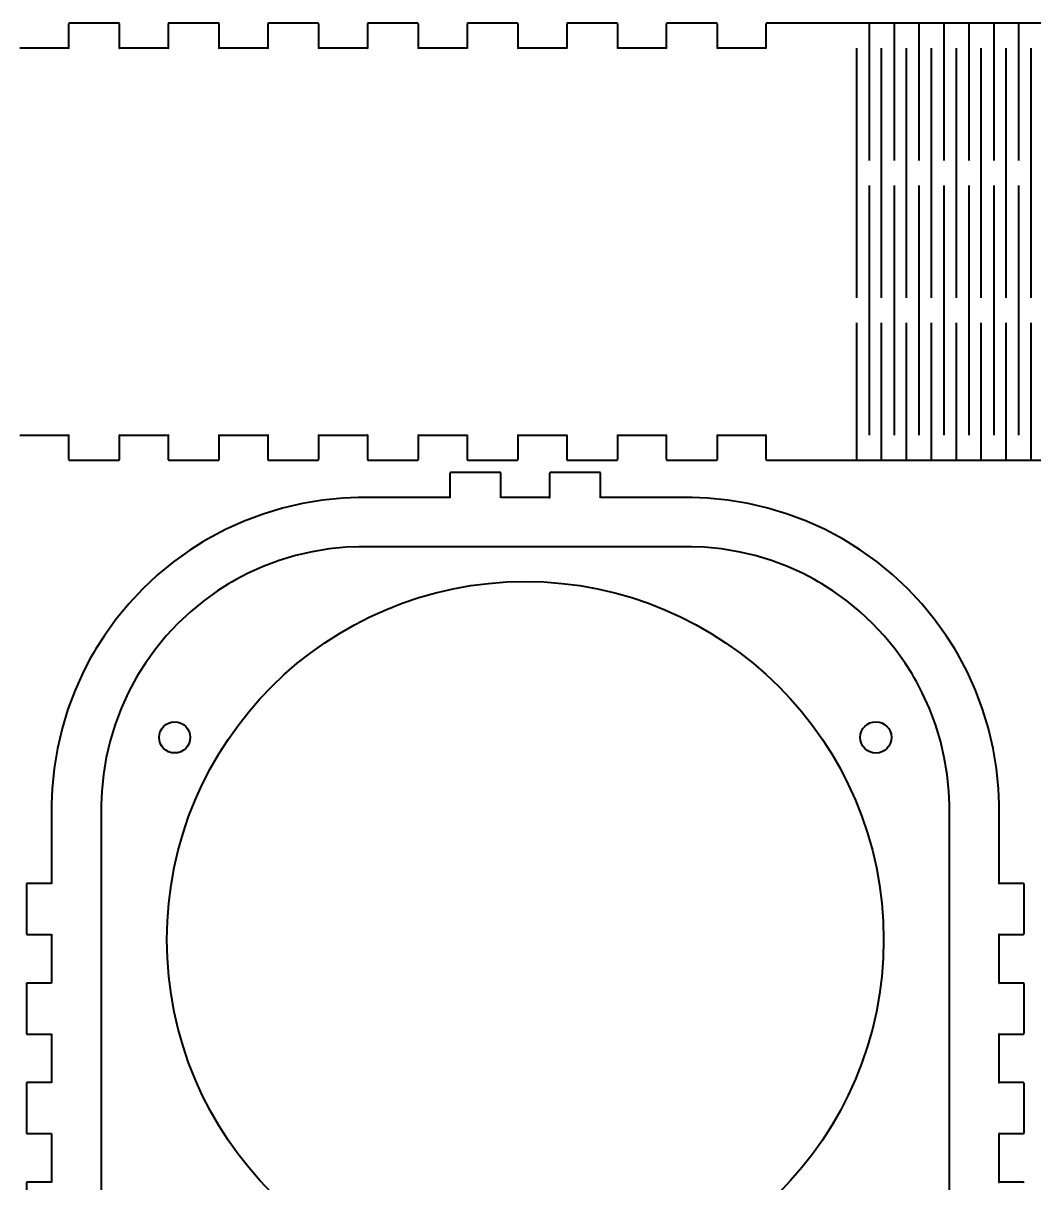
# Model space of a CAD drawing. Header units: millimetres. Extents: x -397 to 397, y -180 to 192.
# Drawn here: x -235.3 to -73, y 6 to 192.3 of the extents above; entities that cross this region are included whole.
import ezdxf

# ---------------------------------------------------------------- set-up
doc = ezdxf.new("R2010")
doc.units = ezdxf.units.MM
doc.layers.add('ModelSketch_Visible', color=7, linetype='Continuous', lineweight=40)

msp = doc.modelspace()

# ---------------------------------------------------------------- linework, layer by layer
at = {"layer": 'ModelSketch_Visible'}
for p, q in [((-228.0212, 192.2708), (-228.0502, 192.2178)), ((-228.0502, 192.2178), (-228.0502, 192.2008)), ((-228.0502, 192.2008), (-228.0502, 188.2988)), ((-227.9672, 192.2998), (-228.0212, 192.2708)), ((-227.9492, 192.2998), (-227.9672, 192.2998)), ((-219.9502, 192.2998), (-227.9492, 192.2998)), ((-219.9332, 192.2998), (-219.9502, 192.2998)), ((-219.8792, 192.2708), (-219.9332, 192.2998)), ((-219.8492, 192.2178), (-219.8792, 192.2708)), ((-219.8492, 192.2008), (-219.8492, 192.2178)), ((-219.8492, 188.2988), (-219.8492, 192.2008)), ((-212.0202, 192.2708), (-212.0492, 192.2178)), ((-212.0492, 192.2178), (-212.0492, 192.2008)), ((-212.0492, 192.2008), (-212.0492, 188.2988)), ((-211.9682, 192.2998), (-212.0202, 192.2708)), ((-211.9502, 192.2998), (-211.9682, 192.2998)), ((-203.9492, 192.2998), (-211.9502, 192.2998)), ((-203.9332, 192.2998), (-203.9492, 192.2998)), ((-203.8792, 192.2708), (-203.9332, 192.2998)), ((-203.8502, 192.2178), (-203.8792, 192.2708)), ((-203.8502, 192.2008), (-203.8502, 192.2178)), ((-203.8502, 188.2988), (-203.8502, 192.2008)), ((-196.0202, 192.2708), (-196.0492, 192.2178)), ((-196.0492, 192.2178), (-196.0492, 192.2008)), ((-196.0492, 192.2008), (-196.0492, 188.2988)), ((-195.9682, 192.2998), (-196.0202, 192.2708)), ((-195.9502, 192.2998), (-195.9682, 192.2998)), ((-187.9492, 192.2998), (-195.9502, 192.2998)), ((-187.9322, 192.2998), (-187.9492, 192.2998)), ((-187.8782, 192.2708), (-187.9322, 192.2998)), ((-187.8502, 192.2178), (-187.8782, 192.2708)), ((-187.8502, 192.2008), (-187.8502, 192.2178)), ((-187.8502, 188.2988), (-187.8502, 192.2008)), ((-180.0212, 192.2708), (-180.0502, 192.2178)), ((-180.0502, 192.2178), (-180.0502, 192.2008)), ((-180.0502, 192.2008), (-180.0502, 188.2988)), ((-179.9672, 192.2998), (-180.0212, 192.2708)), ((-179.9492, 192.2998), (-179.9672, 192.2998)), ((-171.9502, 192.2998), (-179.9492, 192.2998)), ((-171.9332, 192.2998), (-171.9502, 192.2998)), ((-171.8802, 192.2708), (-171.9332, 192.2998)), ((-171.8492, 192.2178), (-171.8802, 192.2708)), ((-171.8492, 192.2008), (-171.8492, 192.2178)), ((-171.8492, 188.2988), (-171.8492, 192.2008)), ((-164.0202, 192.2708), (-164.0492, 192.2178)), ((-164.0492, 192.2178), (-164.0492, 192.2008)), ((-164.0492, 192.2008), (-164.0492, 188.2988)), ((-163.9672, 192.2998), (-164.0202, 192.2708)), ((-163.9492, 192.2998), (-163.9672, 192.2998)), ((-155.9492, 192.2998), (-163.9492, 192.2998)), ((-155.9332, 192.2998), (-155.9492, 192.2998)), ((-155.8792, 192.2708), (-155.9332, 192.2998)), ((-155.8492, 192.2178), (-155.8792, 192.2708)), ((-155.8492, 192.2008), (-155.8492, 192.2178)), ((-155.8492, 188.2988), (-155.8492, 192.2008)), ((-148.0202, 192.2708), (-148.0492, 192.2178)), ((-148.0492, 192.2178), (-148.0492, 192.2008)), ((-148.0492, 192.2008), (-148.0492, 188.2988)), ((-147.9682, 192.2998), (-148.0202, 192.2708)), ((-147.9502, 192.2998), (-147.9682, 192.2998)), ((-139.9502, 192.2998), (-147.9502, 192.2998)), ((-139.9342, 192.2998), (-139.9502, 192.2998)), ((-139.8802, 192.2708), (-139.9342, 192.2998)), ((-139.8502, 192.2178), (-139.8802, 192.2708)), ((-139.8502, 192.2008), (-139.8502, 192.2178)), ((-139.8502, 188.2988), (-139.8502, 192.2008)), ((-132.0212, 192.2708), (-132.0502, 192.2178)), ((-132.0502, 192.2178), (-132.0502, 192.2008)), ((-132.0502, 192.2008), (-132.0502, 188.2988)), ((-131.9672, 192.2998), (-132.0212, 192.2708)), ((-131.9492, 192.2998), (-131.9672, 192.2998)), ((-123.9502, 192.2998), (-131.9492, 192.2998)), ((-123.9332, 192.2998), (-123.9502, 192.2998)), ((-123.8802, 192.2708), (-123.9332, 192.2998)), ((-123.8492, 192.2178), (-123.8802, 192.2708)), ((-123.8492, 192.2008), (-123.8492, 192.2178)), ((-123.8492, 188.2988), (-123.8492, 192.2008)), ((-116.0212, 192.2708), (-116.0502, 192.2178)), ((-116.0502, 192.2178), (-116.0502, 192.2008)), ((-116.0502, 192.2008), (-116.0502, 188.2988)), ((-115.9672, 192.2998), (-116.0212, 192.2708)), ((-115.9492, 192.2998), (-115.9672, 192.2998)), ((-103.9492, 192.2998), (-115.9492, 192.2998)), ((-29.0012, 192.2998), (-103.9492, 192.2998)), ((-99.4742, 192.2998), (-99.4742, 170.2328)), ((-95.4742, 192.2998), (-95.4742, 170.2328)), ((-91.4752, 192.2998), (-91.4752, 170.2328)), ((-87.4752, 192.2998), (-87.4752, 170.2328)), ((-83.4762, 192.2998), (-83.4762, 170.2328)), ((-79.4752, 192.2998), (-79.4752, 170.2328)), ((-75.4752, 192.2998), (-75.4752, 170.2328)), ((-228.0502, 188.2988), (-235.8502, 188.2988)), ((-228.0502, 188.2988), (-228.0502, 188.2918)), ((-228.0402, 188.2988), (-228.0502, 188.2988)), ((-228.0502, 188.2918), (-228.0362, 188.2598)), ((-228.0082, 188.2888), (-228.0402, 188.2988)), ((-228.0362, 188.2598), (-228.0132, 188.2638)), ((-228.0132, 188.2638), (-228.0082, 188.2888)), ((-219.8602, 188.2988), (-219.8922, 188.2888)), ((-219.8922, 188.2888), (-219.8872, 188.2638)), ((-219.8872, 188.2638), (-219.8642, 188.2598)), ((-219.8642, 188.2598), (-219.8492, 188.2918)), ((-219.8492, 188.2988), (-219.8602, 188.2988)), ((-212.0492, 188.2988), (-219.8492, 188.2988)), ((-219.8492, 188.2918), (-219.8492, 188.2988)), ((-212.0492, 188.2988), (-212.0492, 188.2918)), ((-212.0402, 188.2988), (-212.0492, 188.2988)), ((-212.0492, 188.2918), (-212.0362, 188.2598)), ((-212.0082, 188.2888), (-212.0402, 188.2988)), ((-212.0362, 188.2598), (-212.0122, 188.2638)), ((-212.0122, 188.2638), (-212.0082, 188.2888)), ((-203.8612, 188.2988), (-203.8932, 188.2888)), ((-203.8932, 188.2888), (-203.8872, 188.2638)), ((-203.8872, 188.2638), (-203.8652, 188.2598)), ((-203.8652, 188.2598), (-203.8502, 188.2918)), ((-203.8502, 188.2988), (-203.8612, 188.2988)), ((-196.0492, 188.2988), (-203.8502, 188.2988)), ((-203.8502, 188.2918), (-203.8502, 188.2988)), ((-196.0492, 188.2988), (-196.0492, 188.2918)), ((-196.0392, 188.2988), (-196.0492, 188.2988)), ((-196.0492, 188.2918), (-196.0352, 188.2598)), ((-196.0082, 188.2888), (-196.0392, 188.2988)), ((-196.0352, 188.2598), (-196.0122, 188.2638)), ((-196.0122, 188.2638), (-196.0082, 188.2888)), ((-187.8612, 188.2988), (-187.8922, 188.2888)), ((-187.8922, 188.2888), (-187.8872, 188.2638)), ((-187.8872, 188.2638), (-187.8652, 188.2598)), ((-187.8652, 188.2598), (-187.8502, 188.2918)), ((-187.8502, 188.2988), (-187.8612, 188.2988)), ((-180.0502, 188.2988), (-187.8502, 188.2988)), ((-187.8502, 188.2918), (-187.8502, 188.2988)), ((-180.0502, 188.2988), (-180.0502, 188.2918)), ((-180.0402, 188.2988), (-180.0502, 188.2988)), ((-180.0502, 188.2918), (-180.0362, 188.2598)), ((-180.0082, 188.2888), (-180.0402, 188.2988)), ((-180.0362, 188.2598), (-180.0132, 188.2638)), ((-180.0132, 188.2638), (-180.0082, 188.2888)), ((-171.8602, 188.2988), (-171.8922, 188.2888)), ((-171.8922, 188.2888), (-171.8882, 188.2638)), ((-171.8882, 188.2638), (-171.8642, 188.2598)), ((-171.8642, 188.2598), (-171.8492, 188.2918)), ((-171.8492, 188.2988), (-171.8602, 188.2988)), ((-164.0492, 188.2988), (-171.8492, 188.2988)), ((-171.8492, 188.2918), (-171.8492, 188.2988)), ((-164.0492, 188.2988), (-164.0492, 188.2918)), ((-164.0402, 188.2988), (-164.0492, 188.2988)), ((-164.0492, 188.2918), (-164.0362, 188.2598)), ((-164.0082, 188.2888), (-164.0402, 188.2988)), ((-164.0362, 188.2598), (-164.0122, 188.2638)), ((-164.0122, 188.2638), (-164.0082, 188.2888)), ((-155.8602, 188.2988), (-155.8912, 188.2888)), ((-155.8912, 188.2888), (-155.8872, 188.2638)), ((-155.8872, 188.2638), (-155.8642, 188.2598)), ((-155.8642, 188.2598), (-155.8492, 188.2918)), ((-155.8492, 188.2988), (-155.8602, 188.2988)), ((-148.0492, 188.2988), (-155.8492, 188.2988)), ((-155.8492, 188.2918), (-155.8492, 188.2988)), ((-148.0492, 188.2988), (-148.0492, 188.2918)), ((-148.0392, 188.2988), (-148.0492, 188.2988)), ((-148.0492, 188.2918), (-148.0352, 188.2598)), ((-148.0082, 188.2888), (-148.0392, 188.2988)), ((-148.0352, 188.2598), (-148.0122, 188.2638)), ((-148.0122, 188.2638), (-148.0082, 188.2888)), ((-139.8612, 188.2988), (-139.8932, 188.2888)), ((-139.8932, 188.2888), (-139.8882, 188.2638)), ((-139.8882, 188.2638), (-139.8652, 188.2598)), ((-139.8652, 188.2598), (-139.8502, 188.2918)), ((-139.8502, 188.2988), (-139.8612, 188.2988)), ((-132.0502, 188.2988), (-139.8502, 188.2988)), ((-139.8502, 188.2918), (-139.8502, 188.2988)), ((-132.0502, 188.2988), (-132.0502, 188.2918)), ((-132.0402, 188.2988), (-132.0502, 188.2988)), ((-132.0502, 188.2918), (-132.0362, 188.2598)), ((-132.0092, 188.2888), (-132.0402, 188.2988)), ((-132.0362, 188.2598), (-132.0132, 188.2638)), ((-132.0132, 188.2638), (-132.0092, 188.2888)), ((-123.8602, 188.2988), (-123.8922, 188.2888)), ((-123.8922, 188.2888), (-123.8882, 188.2638)), ((-123.8882, 188.2638), (-123.8642, 188.2598)), ((-123.8642, 188.2598), (-123.8492, 188.2918)), ((-123.8492, 188.2988), (-123.8602, 188.2988)), ((-116.0502, 188.2988), (-123.8492, 188.2988)), ((-123.8492, 188.2918), (-123.8492, 188.2988)), ((-116.0502, 188.2988), (-116.0502, 188.2918)), ((-116.0402, 188.2988), (-116.0502, 188.2988)), ((-116.0502, 188.2918), (-116.0362, 188.2598)), ((-116.0082, 188.2888), (-116.0402, 188.2988)), ((-116.0362, 188.2598), (-116.0122, 188.2638)), ((-116.0122, 188.2638), (-116.0082, 188.2888)), ((-101.4742, 148.1668), (-101.4742, 188.2988)), ((-97.4752, 148.1668), (-97.4752, 188.2988)), ((-93.4752, 148.1668), (-93.4752, 188.2988)), ((-89.4762, 148.1668), (-89.4762, 188.2988)), ((-85.4752, 148.1668), (-85.4752, 188.2988)), ((-81.4752, 148.1668), (-81.4752, 188.2988)), ((-77.4742, 148.1668), (-77.4742, 188.2988)), ((-73.4752, 148.1668), (-73.4752, 188.2988)), ((-99.4742, 166.2328), (-99.4742, 126.0998)), ((-95.4742, 166.2328), (-95.4742, 126.0998)), ((-91.4752, 166.2328), (-91.4752, 126.0998)), ((-87.4752, 166.2328), (-87.4752, 126.0998)), ((-83.4762, 166.2328), (-83.4762, 126.0998)), ((-79.4752, 166.2328), (-79.4752, 126.0998)), ((-75.4752, 166.2328), (-75.4752, 126.0998)), ((-101.4742, 122.0998), (-101.4742, 144.1658)), ((-97.4752, 122.0998), (-97.4752, 144.1658)), ((-93.4752, 122.0998), (-93.4752, 144.1658)), ((-89.4762, 122.0998), (-89.4762, 144.1658)), ((-85.4752, 122.0998), (-85.4752, 144.1658)), ((-81.4752, 122.0998), (-81.4752, 144.1658)), ((-77.4742, 122.0998), (-77.4742, 144.1658)), ((-73.4752, 122.0998), (-73.4752, 144.1658)), ((-235.8502, 126.0998), (-228.0502, 126.0998)), ((-228.0362, 126.1428), (-228.0502, 126.1108)), ((-228.0502, 126.1108), (-228.0502, 126.0998)), ((-228.0502, 126.0998), (-228.0502, 122.2008)), ((-228.0502, 126.0998), (-228.0402, 126.0998)), ((-228.0402, 126.0998), (-228.0082, 126.1148)), ((-228.0132, 126.1378), (-228.0362, 126.1428)), ((-228.0082, 126.1148), (-228.0132, 126.1378)), ((-219.8872, 126.1378), (-219.8922, 126.1148)), ((-219.8922, 126.1148), (-219.8602, 126.0998)), ((-219.8642, 126.1428), (-219.8872, 126.1378)), ((-219.8492, 126.1108), (-219.8642, 126.1428)), ((-219.8602, 126.0998), (-219.8492, 126.0998)), ((-219.8492, 126.0998), (-219.8492, 126.1108)), ((-219.8492, 122.2008), (-219.8492, 126.0998)), ((-219.8492, 126.0998), (-212.0492, 126.0998)), ((-212.0362, 126.1428), (-212.0492, 126.1108)), ((-212.0492, 126.1108), (-212.0492, 126.0998)), ((-212.0492, 126.0998), (-212.0492, 122.2008)), ((-212.0492, 126.0998), (-212.0402, 126.0998)), ((-212.0402, 126.0998), (-212.0082, 126.1148)), ((-212.0122, 126.1378), (-212.0362, 126.1428)), ((-212.0082, 126.1148), (-212.0122, 126.1378)), ((-203.8872, 126.1378), (-203.8932, 126.1148)), ((-203.8932, 126.1148), (-203.8612, 126.0998)), ((-203.8652, 126.1428), (-203.8872, 126.1378)), ((-203.8502, 126.1108), (-203.8652, 126.1428)), ((-203.8612, 126.0998), (-203.8502, 126.0998)), ((-203.8502, 126.0998), (-203.8502, 126.1108)), ((-203.8502, 126.0998), (-196.0492, 126.0998)), ((-203.8502, 122.2008), (-203.8502, 126.0998)), ((-196.0352, 126.1428), (-196.0492, 126.1108)), ((-196.0492, 126.1108), (-196.0492, 126.0998)), ((-196.0492, 126.0998), (-196.0492, 122.2008)), ((-196.0492, 126.0998), (-196.0392, 126.0998)), ((-196.0392, 126.0998), (-196.0082, 126.1148)), ((-196.0122, 126.1378), (-196.0352, 126.1428)), ((-196.0082, 126.1148), (-196.0122, 126.1378)), ((-187.8872, 126.1378), (-187.8922, 126.1148)), ((-187.8922, 126.1148), (-187.8612, 126.0998)), ((-187.8652, 126.1428), (-187.8872, 126.1378)), ((-187.8502, 126.1108), (-187.8652, 126.1428)), ((-187.8612, 126.0998), (-187.8502, 126.0998)), ((-187.8502, 126.0998), (-187.8502, 126.1108)), ((-187.8502, 126.0998), (-180.0502, 126.0998)), ((-187.8502, 122.2008), (-187.8502, 126.0998)), ((-180.0362, 126.1428), (-180.0502, 126.1108)), ((-180.0502, 126.1108), (-180.0502, 126.0998)), ((-180.0502, 126.0998), (-180.0502, 122.2008)), ((-180.0502, 126.0998), (-180.0402, 126.0998)), ((-180.0402, 126.0998), (-180.0082, 126.1148)), ((-180.0132, 126.1378), (-180.0362, 126.1428)), ((-180.0082, 126.1148), (-180.0132, 126.1378)), ((-171.8882, 126.1378), (-171.8922, 126.1148)), ((-171.8922, 126.1148), (-171.8602, 126.0998)), ((-171.8642, 126.1428), (-171.8882, 126.1378)), ((-171.8492, 126.1108), (-171.8642, 126.1428)), ((-171.8602, 126.0998), (-171.8492, 126.0998)), ((-171.8492, 126.0998), (-171.8492, 126.1108)), ((-171.8492, 126.0998), (-164.0492, 126.0998)), ((-171.8492, 122.2008), (-171.8492, 126.0998)), ((-164.0362, 126.1428), (-164.0492, 126.1108)), ((-164.0492, 126.1108), (-164.0492, 126.0998)), ((-164.0492, 126.0998), (-164.0492, 122.2008)), ((-164.0492, 126.0998), (-164.0402, 126.0998)), ((-164.0402, 126.0998), (-164.0082, 126.1148)), ((-164.0122, 126.1378), (-164.0362, 126.1428)), ((-164.0082, 126.1148), (-164.0122, 126.1378)), ((-155.8872, 126.1378), (-155.8912, 126.1148)), ((-155.8912, 126.1148), (-155.8602, 126.0998)), ((-155.8642, 126.1428), (-155.8872, 126.1378)), ((-155.8492, 126.1108), (-155.8642, 126.1428)), ((-155.8602, 126.0998), (-155.8492, 126.0998)), ((-155.8492, 126.0998), (-155.8492, 126.1108)), ((-155.8492, 126.0998), (-148.0492, 126.0998)), ((-155.8492, 122.2008), (-155.8492, 126.0998)), ((-148.0352, 126.1428), (-148.0492, 126.1108)), ((-148.0492, 126.1108), (-148.0492, 126.0998)), ((-148.0492, 126.0998), (-148.0492, 122.2008)), ((-148.0492, 126.0998), (-148.0392, 126.0998)), ((-148.0392, 126.0998), (-148.0082, 126.1148)), ((-148.0122, 126.1378), (-148.0352, 126.1428)), ((-148.0082, 126.1148), (-148.0122, 126.1378)), ((-139.8882, 126.1378), (-139.8932, 126.1148)), ((-139.8932, 126.1148), (-139.8612, 126.0998)), ((-139.8652, 126.1428), (-139.8882, 126.1378)), ((-139.8502, 126.1108), (-139.8652, 126.1428)), ((-139.8612, 126.0998), (-139.8502, 126.0998)), ((-139.8502, 126.0998), (-139.8502, 126.1108)), ((-139.8502, 126.0998), (-132.0502, 126.0998)), ((-139.8502, 122.2008), (-139.8502, 126.0998)), ((-132.0362, 126.1428), (-132.0502, 126.1108)), ((-132.0502, 126.1108), (-132.0502, 126.0998)), ((-132.0502, 126.0998), (-132.0502, 122.2008)), ((-132.0502, 126.0998), (-132.0402, 126.0998)), ((-132.0402, 126.0998), (-132.0092, 126.1148)), ((-132.0132, 126.1378), (-132.0362, 126.1428)), ((-132.0092, 126.1148), (-132.0132, 126.1378)), ((-123.8882, 126.1378), (-123.8922, 126.1148)), ((-123.8922, 126.1148), (-123.8602, 126.0998)), ((-123.8642, 126.1428), (-123.8882, 126.1378)), ((-123.8492, 126.1108), (-123.8642, 126.1428)), ((-123.8602, 126.0998), (-123.8492, 126.0998)), ((-123.8492, 126.0998), (-123.8492, 126.1108)), ((-123.8492, 122.2008), (-123.8492, 126.0998)), ((-123.8492, 126.0998), (-116.0502, 126.0998)), ((-116.0362, 126.1428), (-116.0502, 126.1108)), ((-116.0502, 126.1108), (-116.0502, 126.0998)), ((-116.0502, 126.0998), (-116.0402, 126.0998)), ((-116.0502, 126.0998), (-116.0502, 122.2008)), ((-116.0402, 126.0998), (-116.0082, 126.1148)), ((-116.0122, 126.1378), (-116.0362, 126.1428)), ((-116.0082, 126.1148), (-116.0122, 126.1378)), ((-228.0502, 122.2008), (-228.0502, 122.1838)), ((-228.0502, 122.1838), (-228.0212, 122.1298)), ((-228.0212, 122.1298), (-227.9672, 122.0998)), ((-227.9672, 122.0998), (-227.9492, 122.0998)), ((-227.9492, 122.0998), (-219.9502, 122.0998)), ((-219.9502, 122.0998), (-219.9332, 122.0998)), ((-219.9332, 122.0998), (-219.8792, 122.1298)), ((-219.8792, 122.1298), (-219.8492, 122.1838)), ((-219.8492, 122.1838), (-219.8492, 122.2008)), ((-212.0492, 122.2008), (-212.0492, 122.1838)), ((-212.0492, 122.1838), (-212.0202, 122.1298)), ((-212.0202, 122.1298), (-211.9682, 122.0998)), ((-211.9682, 122.0998), (-211.9502, 122.0998)), ((-211.9502, 122.0998), (-203.9492, 122.0998)), ((-203.9492, 122.0998), (-203.9332, 122.0998)), ((-203.9332, 122.0998), (-203.8792, 122.1298)), ((-203.8792, 122.1298), (-203.8502, 122.1838)), ((-203.8502, 122.1838), (-203.8502, 122.2008)), ((-196.0492, 122.2008), (-196.0492, 122.1838)), ((-196.0492, 122.1838), (-196.0202, 122.1298)), ((-196.0202, 122.1298), (-195.9682, 122.0998)), ((-195.9682, 122.0998), (-195.9502, 122.0998)), ((-195.9502, 122.0998), (-187.9492, 122.0998)), ((-187.9492, 122.0998), (-187.9322, 122.0998)), ((-187.9322, 122.0998), (-187.8782, 122.1298)), ((-187.8782, 122.1298), (-187.8502, 122.1838)), ((-187.8502, 122.1838), (-187.8502, 122.2008)), ((-180.0502, 122.2008), (-180.0502, 122.1838)), ((-180.0502, 122.1838), (-180.0212, 122.1298)), ((-180.0212, 122.1298), (-179.9672, 122.0998)), ((-179.9672, 122.0998), (-179.9492, 122.0998)), ((-179.9492, 122.0998), (-171.9502, 122.0998)), ((-171.9502, 122.0998), (-171.9332, 122.0998)), ((-171.9332, 122.0998), (-171.8802, 122.1298)), ((-171.8802, 122.1298), (-171.8492, 122.1838)), ((-171.8492, 122.1838), (-171.8492, 122.2008)), ((-164.0492, 122.2008), (-164.0492, 122.1838)), ((-164.0492, 122.1838), (-164.0202, 122.1298)), ((-164.0202, 122.1298), (-163.9672, 122.0998)), ((-163.9672, 122.0998), (-163.9492, 122.0998)), ((-163.9492, 122.0998), (-155.9492, 122.0998)), ((-155.9492, 122.0998), (-155.9332, 122.0998)), ((-155.9332, 122.0998), (-155.8792, 122.1298)), ((-155.8792, 122.1298), (-155.8492, 122.1838)), ((-155.8492, 122.1838), (-155.8492, 122.2008)), ((-148.0492, 122.2008), (-148.0492, 122.1838)), ((-148.0492, 122.1838), (-148.0202, 122.1298)), ((-148.0202, 122.1298), (-147.9682, 122.0998)), ((-147.9682, 122.0998), (-147.9502, 122.0998)), ((-147.9502, 122.0998), (-139.9502, 122.0998)), ((-139.9502, 122.0998), (-139.9342, 122.0998)), ((-139.9342, 122.0998), (-139.8802, 122.1298)), ((-139.8802, 122.1298), (-139.8502, 122.1838)), ((-139.8502, 122.1838), (-139.8502, 122.2008)), ((-132.0502, 122.2008), (-132.0502, 122.1838)), ((-132.0502, 122.1838), (-132.0212, 122.1298)), ((-132.0212, 122.1298), (-131.9672, 122.0998)), ((-131.9672, 122.0998), (-131.9492, 122.0998)), ((-131.9492, 122.0998), (-123.9502, 122.0998)), ((-123.9502, 122.0998), (-123.9332, 122.0998)), ((-123.9332, 122.0998), (-123.8802, 122.1298)), ((-123.8802, 122.1298), (-123.8492, 122.1838)), ((-123.8492, 122.1838), (-123.8492, 122.2008)), ((-116.0502, 122.2008), (-116.0502, 122.1838)), ((-116.0502, 122.1838), (-116.0212, 122.1298)), ((-116.0212, 122.1298), (-115.9672, 122.0998)), ((-115.9672, 122.0998), (-115.9492, 122.0998)), ((-115.9492, 122.0998), (-103.9492, 122.0998)), ((-103.9492, 122.0998), (-29.0012, 122.0998)), ((-166.7702, 120.0718), (-166.7992, 120.0178)), ((-166.7992, 120.0178), (-166.7992, 119.9998)), ((-166.7992, 119.9998), (-166.7992, 116.0998)), ((-166.7172, 120.0998), (-166.7702, 120.0718)), ((-166.6992, 120.0998), (-166.7172, 120.0998)), ((-158.6982, 120.0998), (-166.6992, 120.0998)), ((-158.6822, 120.0998), (-158.6982, 120.0998)), ((-158.6282, 120.0718), (-158.6822, 120.0998)), ((-158.5992, 120.0178), (-158.6282, 120.0718)), ((-158.5992, 119.9998), (-158.5992, 120.0178)), ((-158.5992, 116.0998), (-158.5992, 119.9998)), ((-150.7712, 120.0718), (-150.8002, 120.0178)), ((-150.8002, 120.0178), (-150.8002, 119.9998)), ((-150.8002, 119.9998), (-150.8002, 116.0998)), ((-150.7172, 120.0998), (-150.7712, 120.0718)), ((-150.6992, 120.0998), (-150.7172, 120.0998)), ((-142.7002, 120.0998), (-150.6992, 120.0998)), ((-142.6832, 120.0998), (-142.7002, 120.0998)), ((-142.6292, 120.0718), (-142.6832, 120.0998)), ((-142.5992, 120.0178), (-142.6292, 120.0718)), ((-142.5992, 119.9998), (-142.5992, 120.0178)), ((-142.5992, 116.0998), (-142.5992, 119.9998)), ((-187.2532, 115.6698), (-190.4822, 115.1368)), ((-183.9882, 115.9918), (-187.2532, 115.6698)), ((-181.5222, 116.0998), (-183.9882, 115.9918)), ((-180.6992, 116.0998), (-181.5222, 116.0998)), ((-166.7992, 116.0998), (-180.6992, 116.0998)), ((-166.7992, 116.0998), (-166.7992, 116.0898)), ((-166.7892, 116.0998), (-166.7992, 116.0998)), ((-166.7992, 116.0898), (-166.7852, 116.0588)), ((-166.7572, 116.0858), (-166.7892, 116.0998)), ((-166.7852, 116.0588), (-166.7622, 116.0628)), ((-166.7622, 116.0628), (-166.7572, 116.0858)), ((-158.6102, 116.0998), (-158.6422, 116.0858)), ((-158.6422, 116.0858), (-158.6362, 116.0628)), ((-158.6362, 116.0628), (-158.6152, 116.0588)), ((-158.6152, 116.0588), (-158.5992, 116.0898)), ((-158.5992, 116.0998), (-158.6102, 116.0998)), ((-150.8002, 116.0998), (-158.5992, 116.0998)), ((-158.5992, 116.0898), (-158.5992, 116.0998)), ((-150.8002, 116.0998), (-150.8002, 116.0898)), ((-150.7902, 116.0998), (-150.8002, 116.0998)), ((-150.8002, 116.0898), (-150.7862, 116.0588)), ((-150.7582, 116.0858), (-150.7902, 116.0998)), ((-150.7862, 116.0588), (-150.7622, 116.0628)), ((-150.7622, 116.0628), (-150.7582, 116.0858)), ((-142.6102, 116.0998), (-142.6422, 116.0858)), ((-142.6422, 116.0858), (-142.6382, 116.0628)), ((-142.6382, 116.0628), (-142.6142, 116.0588)), ((-142.6142, 116.0588), (-142.5992, 116.0898)), ((-142.5992, 116.0998), (-142.6102, 116.0998)), ((-128.6992, 116.0998), (-142.5992, 116.0998)), ((-142.5992, 116.0898), (-142.5992, 116.0998)), ((-127.8772, 116.0998), (-128.6992, 116.0998)), ((-125.4112, 115.9918), (-127.8772, 116.0998)), ((-122.1462, 115.6698), (-125.4112, 115.9918)), ((-118.9172, 115.1368), (-122.1462, 115.6698)), ((-193.6662, 114.3938), (-196.7962, 113.4438)), ((-190.4822, 115.1368), (-193.6662, 114.3938)), ((-115.7332, 114.3938), (-118.9172, 115.1368)), ((-112.6032, 113.4438), (-115.7332, 114.3938)), ((-199.8592, 112.2918), (-202.8472, 110.9388)), ((-196.7962, 113.4438), (-199.8592, 112.2918)), ((-109.5402, 112.2918), (-112.6032, 113.4438)), ((-106.5522, 110.9388), (-109.5402, 112.2918)), ((-202.8472, 110.9388), (-205.0382, 109.7988)), ((-104.3612, 109.7988), (-106.5522, 110.9388)), ((-206.4612, 108.9768), (-208.5432, 107.6498)), ((-205.7492, 109.3868), (-206.4612, 108.9768)), ((-205.0382, 109.7988), (-205.7492, 109.3868)), ((-183.4632, 108.1098), (-186.2072, 107.8388)), ((-181.3912, 108.1988), (-183.4632, 108.1098)), ((-180.6992, 108.1988), (-181.3912, 108.1988)), ((-128.6992, 108.1988), (-180.6992, 108.1988)), ((-128.0082, 108.1988), (-128.6992, 108.1988)), ((-125.9362, 108.1098), (-128.0082, 108.1988)), ((-123.1942, 107.8388), (-125.9362, 108.1098)), ((-103.6492, 109.3868), (-104.3612, 109.7988)), ((-102.9382, 108.9768), (-103.6492, 109.3868)), ((-100.8552, 107.6498), (-102.9382, 108.9768)), ((-208.5432, 107.6498), (-211.2102, 105.7378)), ((-191.5962, 106.7658), (-194.2262, 105.9688)), ((-188.9202, 107.3908), (-191.5962, 106.7658)), ((-186.2072, 107.8388), (-188.9202, 107.3908)), ((-120.4802, 107.3908), (-123.1942, 107.8388)), ((-117.8042, 106.7658), (-120.4802, 107.3908)), ((-115.1752, 105.9688), (-117.8042, 106.7658)), ((-98.1892, 105.7378), (-100.8552, 107.6498)), ((-211.2102, 105.7378), (-213.7392, 103.6618)), ((-196.8002, 104.9998), (-199.3112, 103.8628)), ((-194.2262, 105.9688), (-196.8002, 104.9998)), ((-112.5992, 104.9998), (-115.1752, 105.9688)), ((-110.0882, 103.8628), (-112.5992, 104.9998)), ((-95.6602, 103.6618), (-98.1892, 105.7378)), ((-213.7392, 103.6618), (-216.1252, 101.4258)), ((-201.7482, 102.5588), (-202.3482, 102.2148)), ((-201.1502, 102.9048), (-201.7482, 102.5588)), ((-199.3112, 103.8628), (-201.1502, 102.9048)), ((-108.2472, 102.9048), (-110.0882, 103.8628)), ((-107.6492, 102.5588), (-108.2472, 102.9048)), ((-107.0532, 102.2148), (-107.6492, 102.5588)), ((-93.2732, 101.4258), (-95.6602, 103.6618)), ((-216.1252, 101.4258), (-218.3612, 99.0398)), ((-204.0982, 101.0998), (-206.3372, 99.4928)), ((-202.3482, 102.2148), (-204.0982, 101.0998)), ((-105.3022, 101.0998), (-107.0532, 102.2148)), ((-103.0622, 99.4928), (-105.3022, 101.0998)), ((-91.0382, 99.0398), (-93.2732, 101.4258)), ((-218.3612, 99.0398), (-220.4372, 96.5108)), ((-206.3372, 99.4928), (-208.4642, 97.7478)), ((-100.9372, 97.7478), (-103.0622, 99.4928)), ((-88.9622, 96.5108), (-91.0382, 99.0398)), ((-208.4642, 97.7478), (-210.4692, 95.8698)), ((-98.9302, 95.8698), (-100.9372, 97.7478)), ((-220.4372, 96.5108), (-222.3492, 93.8448)), ((-210.4692, 95.8698), (-212.3472, 93.8638)), ((-97.0522, 93.8638), (-98.9302, 95.8698)), ((-87.0502, 93.8448), (-88.9622, 96.5108)), ((-222.3492, 93.8448), (-223.6762, 91.7618)), ((-212.3472, 93.8638), (-214.0932, 91.7388)), ((-95.3072, 91.7388), (-97.0522, 93.8638)), ((-85.7232, 91.7618), (-87.0502, 93.8448)), ((-223.6762, 91.7618), (-224.0872, 91.0498)), ((-214.0932, 91.7388), (-215.6982, 89.4978)), ((-93.7012, 89.4978), (-95.3072, 91.7388)), ((-85.3112, 91.0498), (-85.7232, 91.7618)), ((-224.4992, 90.3388), (-225.6382, 88.1478)), ((-224.0872, 91.0498), (-224.4992, 90.3388)), ((-215.6982, 89.4978), (-216.8152, 87.7478)), ((-92.5862, 87.7498), (-93.7012, 89.4978)), ((-84.9012, 90.3388), (-85.3112, 91.0498)), ((-83.7612, 88.1478), (-84.9012, 90.3388)), ((-225.6382, 88.1478), (-226.9912, 85.1598)), ((-216.8152, 87.7478), (-217.1592, 87.1498)), ((-92.2402, 87.1498), (-92.5862, 87.7498)), ((-82.4072, 85.1598), (-83.7612, 88.1478)), ((-217.5052, 86.5518), (-218.4632, 84.7118)), ((-217.1592, 87.1498), (-217.5052, 86.5518)), ((-91.8952, 86.5528), (-92.2402, 87.1498)), ((-90.9382, 84.7118), (-91.8952, 86.5528)), ((-226.9912, 85.1598), (-228.1432, 82.0968)), ((-218.4632, 84.7118), (-219.6002, 82.2018)), ((-89.8002, 82.2018), (-90.9382, 84.7118)), ((-81.2562, 82.0968), (-82.4072, 85.1598)), ((-228.1432, 82.0968), (-229.0932, 78.9668)), ((-219.6002, 82.2018), (-220.5682, 79.6258)), ((-88.8322, 79.6258), (-89.8002, 82.2018)), ((-80.3062, 78.9668), (-81.2562, 82.0968)), ((-229.0932, 78.9668), (-229.8362, 75.7828)), ((-220.5682, 79.6258), (-221.3652, 76.9968)), ((-88.0342, 76.9968), (-88.8322, 79.6258)), ((-79.5632, 75.7828), (-80.3062, 78.9668)), ((-221.3652, 76.9968), (-221.9892, 74.3198)), ((-87.4102, 74.3198), (-88.0342, 76.9968)), ((-229.8362, 75.7828), (-230.3692, 72.5538)), ((-79.0302, 72.5538), (-79.5632, 75.7828)), ((-221.9892, 74.3198), (-222.4382, 71.6068)), ((-86.9622, 71.6068), (-87.4102, 74.3198)), ((-230.3692, 72.5538), (-230.6912, 69.2888)), ((-222.4382, 71.6068), (-222.7102, 68.8648)), ((-86.6912, 68.8648), (-86.9622, 71.6068)), ((-78.7082, 69.2888), (-79.0302, 72.5538)), ((-230.6912, 69.2888), (-230.7992, 66.8228)), ((-78.5992, 66.8228), (-78.7082, 69.2888)), ((-222.7102, 68.8648), (-222.7992, 66.7918)), ((-86.6002, 66.7918), (-86.6912, 68.8648)), ((-230.7992, 66.8228), (-230.7992, 65.9998)), ((-230.7992, 65.9998), (-230.7992, 54.1008)), ((-222.7992, 66.7918), (-222.7992, 66.0998)), ((-222.7992, 66.0998), (-222.7992, -125.9005)), ((-86.6002, 66.0998), (-86.6002, 66.7918)), ((-86.6002, -125.9005), (-86.6002, 66.0998)), ((-78.5992, 65.9998), (-78.5992, 66.8228)), ((-78.5992, 54.1008), (-78.5992, 65.9998)), ((-234.7702, 54.0718), (-234.7992, 54.0178)), ((-234.7172, 54.1008), (-234.7702, 54.0718)), ((-234.6992, 54.1008), (-234.7172, 54.1008)), ((-230.7992, 54.1008), (-234.6992, 54.1008)), ((-230.7992, 54.1008), (-230.7992, 54.0908)), ((-230.7892, 54.1008), (-230.7992, 54.1008)), ((-230.7992, 54.0908), (-230.7852, 54.0588)), ((-230.7582, 54.0868), (-230.7892, 54.1008)), ((-230.7852, 54.0588), (-230.7622, 54.0628)), ((-230.7622, 54.0628), (-230.7582, 54.0868)), ((-78.6102, 54.1008), (-78.6422, 54.0868)), ((-78.6422, 54.0868), (-78.6372, 54.0628)), ((-78.6372, 54.0628), (-78.6142, 54.0588)), ((-78.6142, 54.0588), (-78.5992, 54.0908)), ((-78.5992, 54.1008), (-78.6102, 54.1008)), ((-74.6992, 54.1008), (-78.5992, 54.1008)), ((-78.5992, 54.0908), (-78.5992, 54.1008)), ((-74.6822, 54.1008), (-74.6992, 54.1008)), ((-74.6292, 54.0718), (-74.6822, 54.1008)), ((-74.6002, 54.0178), (-74.6292, 54.0718)), ((-234.7992, 54.0178), (-234.7992, 53.9998)), ((-234.7992, 53.9998), (-234.7992, 46.0008)), ((-74.6002, 53.9998), (-74.6002, 54.0178)), ((-74.6002, 46.0008), (-74.6002, 53.9998)), ((-234.7992, 46.0008), (-234.7992, 45.9838)), ((-234.7992, 45.9838), (-234.7702, 45.9298)), ((-234.7702, 45.9298), (-234.7172, 45.8998)), ((-234.7172, 45.8998), (-234.6992, 45.8998)), ((-234.6992, 45.8998), (-230.7992, 45.8998)), ((-230.7852, 45.9428), (-230.7992, 45.9108)), ((-230.7992, 45.9108), (-230.7992, 45.8998)), ((-230.7992, 45.8998), (-230.7892, 45.8998)), ((-230.7992, 45.8998), (-230.7992, 38.0998)), ((-230.7892, 45.8998), (-230.7582, 45.9148)), ((-230.7622, 45.9378), (-230.7852, 45.9428)), ((-230.7582, 45.9148), (-230.7622, 45.9378)), ((-78.6372, 45.9378), (-78.6422, 45.9148)), ((-78.6422, 45.9148), (-78.6102, 45.8998)), ((-78.6142, 45.9428), (-78.6372, 45.9378)), ((-78.5992, 45.9108), (-78.6142, 45.9428)), ((-78.6102, 45.8998), (-78.5992, 45.8998)), ((-78.5992, 45.8998), (-78.5992, 45.9108)), ((-78.5992, 38.0998), (-78.5992, 45.8998)), ((-78.5992, 45.8998), (-74.6992, 45.8998)), ((-74.6992, 45.8998), (-74.6822, 45.8998)), ((-74.6822, 45.8998), (-74.6292, 45.9298)), ((-74.6292, 45.9298), (-74.6002, 45.9838)), ((-74.6002, 45.9838), (-74.6002, 46.0008)), ((-234.7702, 38.0708), (-234.7992, 38.0178)), ((-234.7992, 38.0178), (-234.7992, 37.9998)), ((-234.7992, 37.9998), (-234.7992, 29.9998)), ((-234.7172, 38.0998), (-234.7702, 38.0708)), ((-234.6992, 38.0998), (-234.7172, 38.0998)), ((-230.7992, 38.0998), (-234.6992, 38.0998)), ((-230.7992, 38.0998), (-230.7992, 38.0908)), ((-230.7892, 38.0998), (-230.7992, 38.0998)), ((-230.7992, 38.0908), (-230.7852, 38.0588)), ((-230.7582, 38.0858), (-230.7892, 38.0998)), ((-230.7852, 38.0588), (-230.7622, 38.0628)), ((-230.7622, 38.0628), (-230.7582, 38.0858)), ((-78.6102, 38.0998), (-78.6422, 38.0858)), ((-78.6422, 38.0858), (-78.6372, 38.0628)), ((-78.6372, 38.0628), (-78.6142, 38.0588)), ((-78.6142, 38.0588), (-78.5992, 38.0908)), ((-78.5992, 38.0998), (-78.6102, 38.0998)), ((-74.6992, 38.0998), (-78.5992, 38.0998)), ((-78.5992, 38.0908), (-78.5992, 38.0998)), ((-74.6822, 38.0998), (-74.6992, 38.0998)), ((-74.6292, 38.0708), (-74.6822, 38.0998)), ((-74.6002, 38.0178), (-74.6292, 38.0708)), ((-74.6002, 37.9998), (-74.6002, 38.0178)), ((-74.6002, 29.9998), (-74.6002, 37.9998)), ((-234.7992, 29.9998), (-234.7992, 29.9828)), ((-234.7992, 29.9828), (-234.7702, 29.9298)), ((-234.7702, 29.9298), (-234.7172, 29.8988)), ((-234.7172, 29.8988), (-234.6992, 29.8988)), ((-234.6992, 29.8988), (-230.7992, 29.8988)), ((-230.7852, 29.9418), (-230.7992, 29.9098)), ((-230.7992, 29.9098), (-230.7992, 29.8988)), ((-230.7992, 29.8988), (-230.7892, 29.8988)), ((-230.7992, 29.8988), (-230.7992, 22.0998)), ((-230.7892, 29.8988), (-230.7582, 29.9148)), ((-230.7622, 29.9378), (-230.7852, 29.9418)), ((-230.7582, 29.9148), (-230.7622, 29.9378)), ((-78.6372, 29.9378), (-78.6422, 29.9148)), ((-78.6422, 29.9148), (-78.6102, 29.8988)), ((-78.6142, 29.9418), (-78.6372, 29.9378)), ((-78.5992, 29.9098), (-78.6142, 29.9418)), ((-78.6102, 29.8988), (-78.5992, 29.8988)), ((-78.5992, 29.8988), (-78.5992, 29.9098)), ((-78.5992, 22.0998), (-78.5992, 29.8988)), ((-78.5992, 29.8988), (-74.6992, 29.8988)), ((-74.6992, 29.8988), (-74.6822, 29.8988)), ((-74.6822, 29.8988), (-74.6292, 29.9298)), ((-74.6292, 29.9298), (-74.6002, 29.9828)), ((-74.6002, 29.9828), (-74.6002, 29.9998)), ((-234.7702, 22.0708), (-234.7992, 22.0178)), ((-234.7992, 22.0178), (-234.7992, 22.0008)), ((-234.7992, 22.0008), (-234.7992, 13.9998)), ((-234.7172, 22.0998), (-234.7702, 22.0708)), ((-234.6992, 22.0998), (-234.7172, 22.0998)), ((-230.7992, 22.0998), (-234.6992, 22.0998)), ((-230.7992, 22.0998), (-230.7992, 22.0898)), ((-230.7892, 22.0998), (-230.7992, 22.0998)), ((-230.7992, 22.0898), (-230.7852, 22.0588)), ((-230.7582, 22.0858), (-230.7892, 22.0998)), ((-230.7852, 22.0588), (-230.7622, 22.0618)), ((-230.7622, 22.0618), (-230.7582, 22.0858)), ((-78.6102, 22.0998), (-78.6422, 22.0858)), ((-78.6422, 22.0858), (-78.6372, 22.0618)), ((-78.6372, 22.0618), (-78.6142, 22.0588)), ((-78.6142, 22.0588), (-78.5992, 22.0898)), ((-78.5992, 22.0998), (-78.6102, 22.0998)), ((-74.6992, 22.0998), (-78.5992, 22.0998)), ((-78.5992, 22.0898), (-78.5992, 22.0998)), ((-74.6822, 22.0998), (-74.6992, 22.0998)), ((-74.6292, 22.0708), (-74.6822, 22.0998)), ((-74.6002, 22.0178), (-74.6292, 22.0708)), ((-74.6002, 22.0008), (-74.6002, 22.0178)), ((-74.6002, 13.9998), (-74.6002, 22.0008)), ((-234.7992, 13.9998), (-234.7992, 13.9828)), ((-234.7992, 13.9828), (-234.7702, 13.9298)), ((-234.7702, 13.9298), (-234.7172, 13.9008)), ((-234.7172, 13.9008), (-234.6992, 13.9008)), ((-234.6992, 13.9008), (-230.7992, 13.9008)), ((-230.7852, 13.9428), (-230.7992, 13.9118)), ((-230.7992, 13.9118), (-230.7992, 13.9008)), ((-230.7992, 13.9008), (-230.7892, 13.9008)), ((-230.7992, 13.9008), (-230.7992, 6.0988)), ((-230.7892, 13.9008), (-230.7582, 13.9158)), ((-230.7622, 13.9378), (-230.7852, 13.9428)), ((-230.7582, 13.9158), (-230.7622, 13.9378)), ((-78.6372, 13.9378), (-78.6422, 13.9158)), ((-78.6422, 13.9158), (-78.6102, 13.9008)), ((-78.6142, 13.9428), (-78.6372, 13.9378)), ((-78.5992, 13.9118), (-78.6142, 13.9428)), ((-78.6102, 13.9008), (-78.5992, 13.9008)), ((-78.5992, 13.9008), (-78.5992, 13.9118)), ((-78.5992, 6.0988), (-78.5992, 13.9008)), ((-78.5992, 13.9008), (-74.6992, 13.9008)), ((-74.6992, 13.9008), (-74.6822, 13.9008)), ((-74.6822, 13.9008), (-74.6292, 13.9298)), ((-74.6292, 13.9298), (-74.6002, 13.9828)), ((-74.6002, 13.9828), (-74.6002, 13.9998)), ((-234.7702, 6.0698), (-234.7992, 6.0178)), ((-234.7992, 6.0178), (-234.7992, 5.9998)), ((-234.7992, 5.9998), (-234.7992, -1.9992)), ((-234.7172, 6.0988), (-234.7702, 6.0698)), ((-234.6992, 6.0988), (-234.7172, 6.0988)), ((-230.7992, 6.0988), (-234.6992, 6.0988)), ((-230.7992, 6.0988), (-230.7992, 6.0898)), ((-230.7892, 6.0988), (-230.7992, 6.0988)), ((-230.7992, 6.0898), (-230.7852, 6.0578)), ((-230.7582, 6.0848), (-230.7892, 6.0988)), ((-230.7852, 6.0578), (-230.7622, 6.0618)), ((-230.7622, 6.0618), (-230.7582, 6.0848)), ((-78.6102, 6.0988), (-78.6422, 6.0848)), ((-78.6422, 6.0848), (-78.6372, 6.0618)), ((-78.6372, 6.0618), (-78.6142, 6.0578)), ((-78.6142, 6.0578), (-78.5992, 6.0898)), ((-78.5992, 6.0988), (-78.6102, 6.0988)), ((-74.6992, 6.0988), (-78.5992, 6.0988)), ((-78.5992, 6.0898), (-78.5992, 6.0988)), ((-74.6822, 6.0988), (-74.6992, 6.0988)), ((-74.6292, 6.0698), (-74.6822, 6.0988)), ((-74.6002, 6.0178), (-74.6292, 6.0698)), ((-74.6002, 5.9998), (-74.6002, 6.0178))]:
    msp.add_line(p, q, dxfattribs=at)
for centre, radius in [((-154.6992, 45.0498), 57.5508), ((-211.002, 77.5563), 2.5023), ((-98.3964, 77.5563), 2.5152)]:
    msp.add_circle(centre, radius, dxfattribs=at)

doc.saveas('drawing.dxf')
